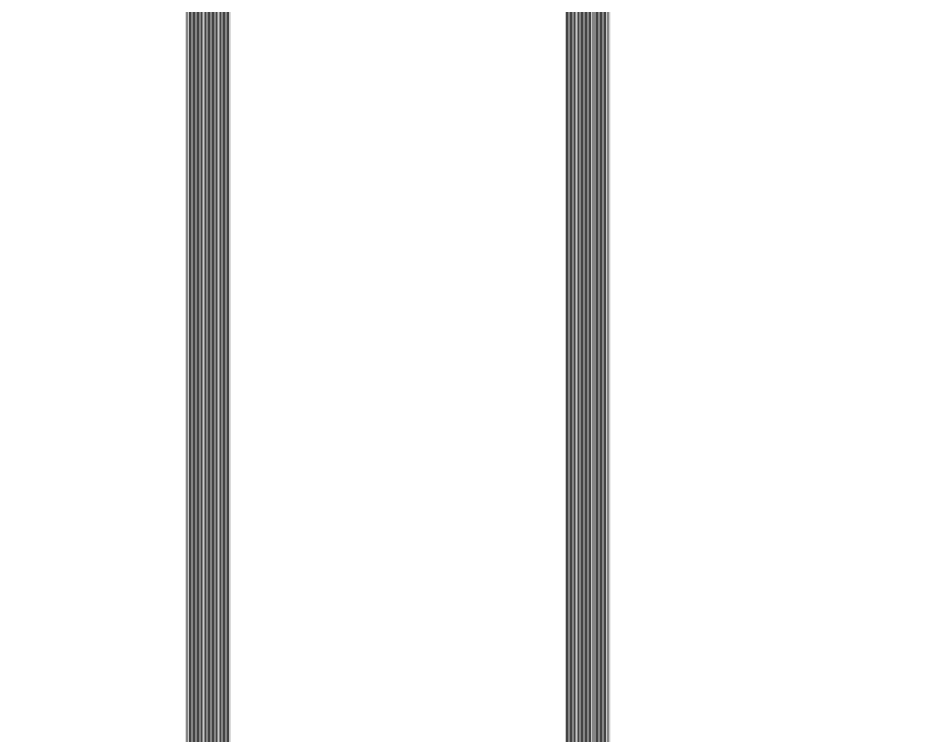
# Model space of a CAD drawing. Header units: millimetres. Extents: x -51 to 51, y -51 to 51.
# Drawn here: x -24.6 to -18.6, y -3.05 to 1.69 of the extents above; entities that cross this region are included whole.
import ezdxf

# ---------------------------------------------------------------- set-up
doc = ezdxf.new("R2010")
doc.units = ezdxf.units.MM
doc.linetypes.add('DASHED', pattern=[19.05, 12.7, -6.35])
for name, color, linetype in [('bottom_SU8', 5, 'Continuous'), ('metal', 43, 'Continuous'), ('reference', 18, 'DASHED')]:
    doc.layers.add(name, color=color, linetype=linetype)
doc.layers.add('top SU-8', color=3, linetype='Continuous', transparency=0.63)

msp = doc.modelspace()

# ---------------------------------------------------------------- linework, layer by layer
at = {"layer": 'bottom_SU8', "transparency": 33554544, "const_width": 0.3}
for points in [[(-23.3412, 5.9298), (-23.3412, -19.1017)], [(-20.8324, 5.9298), (-20.8324, -19.1017)]]:
    msp.add_lwpolyline(points, dxfattribs=at)
at = {"layer": 'metal', "transparency": 33554544, "const_width": 0.004}
for points in [[(-23.3392, -11.0957), (-23.3392, 10.5754)], [(-20.8304, -11.0957), (-20.8304, 10.5754)], [(-23.3572, -12.0957), (-23.3572, 10.0274)], [(-23.3482, -11.5957), (-23.3482, 10.0291)], [(-20.8484, -12.0957), (-20.8484, 10.0274)], [(-20.8394, -11.5957), (-20.8394, 10.0291)], [(-23.3302, -10.5957), (-23.3302, 9.9562)], [(-20.8214, -10.5957), (-20.8214, 9.9562)], [(-23.3752, -13.0957), (-23.3752, 9.4365)], [(-23.3662, -12.5957), (-23.3662, 9.4365)], [(-20.8664, -13.0957), (-20.8664, 9.4365)], [(-20.8574, -12.5957), (-20.8574, 9.4365)], [(-23.3212, -10.0961), (-23.3212, 9.3481)], [(-23.3122, -9.5961), (-23.3122, 9.3481)], [(-20.8124, -10.0961), (-20.8124, 9.3481)], [(-20.8034, -9.5961), (-20.8034, 9.3481)], [(-23.3932, -14.0957), (-23.3932, 8.8389)], [(-23.3842, -13.5957), (-23.3842, 8.8407)], [(-20.8844, -14.0957), (-20.8844, 8.8389)], [(-20.8754, -13.5957), (-20.8754, 8.8407)], [(-23.3032, -9.0961), (-23.3032, 8.7599)], [(-23.2942, -8.5961), (-23.2942, 8.7617)], [(-20.7944, -9.0961), (-20.7944, 8.7599)], [(-20.7854, -8.5961), (-20.7854, 8.7617)], [(-23.4112, -15.0957), (-23.4112, 8.2445)], [(-23.4022, -14.5957), (-23.4022, 8.2445)], [(-20.9024, -15.0957), (-20.9024, 8.2445)], [(-20.8934, -14.5957), (-20.8934, 8.2445)], [(-23.2852, -8.0961), (-23.2852, 8.1764)], [(-23.2762, -7.5961), (-23.2762, 8.1756)], [(-20.7764, -8.0961), (-20.7764, 8.1764)], [(-20.7674, -7.5961), (-20.7674, 8.1756)], [(-23.4292, -16.0957), (-23.4292, 7.6503)], [(-23.4202, -15.5957), (-23.4202, 7.6503)], [(-20.9204, -16.0957), (-20.9204, 7.6503)], [(-20.9114, -15.5957), (-20.9114, 7.6503)], [(-23.2672, -7.0961), (-23.2672, 7.597)], [(-23.2582, -6.5961), (-23.2582, 7.5952)], [(-20.7584, -7.0961), (-20.7584, 7.597)], [(-20.7494, -6.5961), (-20.7494, 7.5952)], [(-23.4472, -17.0957), (-23.4472, 7.0554)], [(-23.4382, -16.5957), (-23.4382, 7.0554)], [(-20.9384, -17.0957), (-20.9384, 7.0554)], [(-20.9294, -16.5957), (-20.9294, 7.0554)], [(-23.2492, -6.0961), (-23.2492, 7.0114)], [(-23.2402, -5.5961), (-23.2402, 7.0085)], [(-20.7404, -6.0961), (-20.7404, 7.0114)], [(-20.7314, -5.5961), (-20.7314, 7.0085)], [(-23.4652, -18.0957), (-23.4652, 6.4565)], [(-23.4562, -17.5957), (-23.4562, 6.4576)], [(-23.2312, -5.0961), (-23.2312, 6.4268)], [(-23.2222, -4.5961), (-23.2236, 6.4169)], [(-20.9564, -18.0957), (-20.9564, 6.4565)], [(-20.9474, -17.5957), (-20.9474, 6.4576)], [(-20.7224, -5.0961), (-20.7224, 6.4268)], [(-20.7134, -4.5961), (-20.7148, 6.4169)], [(-23.4832, -19.0957), (-23.4832, 5.8889)], [(-23.4742, -18.5957), (-23.4742, 5.8943)], [(-20.9744, -19.0957), (-20.9744, 5.8889)], [(-20.9654, -18.5957), (-20.9654, 5.8943)], [(-23.2132, -4.0961), (-23.2132, 5.854)], [(-23.2042, -3.5961), (-23.2042, 5.8488)], [(-20.7044, -4.0961), (-20.7044, 5.854)], [(-20.6954, -3.5961), (-20.6954, 5.8488)]]:
    msp.add_lwpolyline(points, dxfattribs=at)
at = {"layer": 'reference'}
msp.add_circle((0, 0), 38.1, dxfattribs=at)
at = {"layer": 'top SU-8', "transparency": 33554544, "const_width": 0.3}
for points in [[(-23.3412, 5.9298), (-23.3412, -3.1722)], [(-20.8324, 5.9298), (-20.8324, -3.1722)]]:
    msp.add_lwpolyline(points, dxfattribs=at)

doc.saveas('drawing.dxf')
